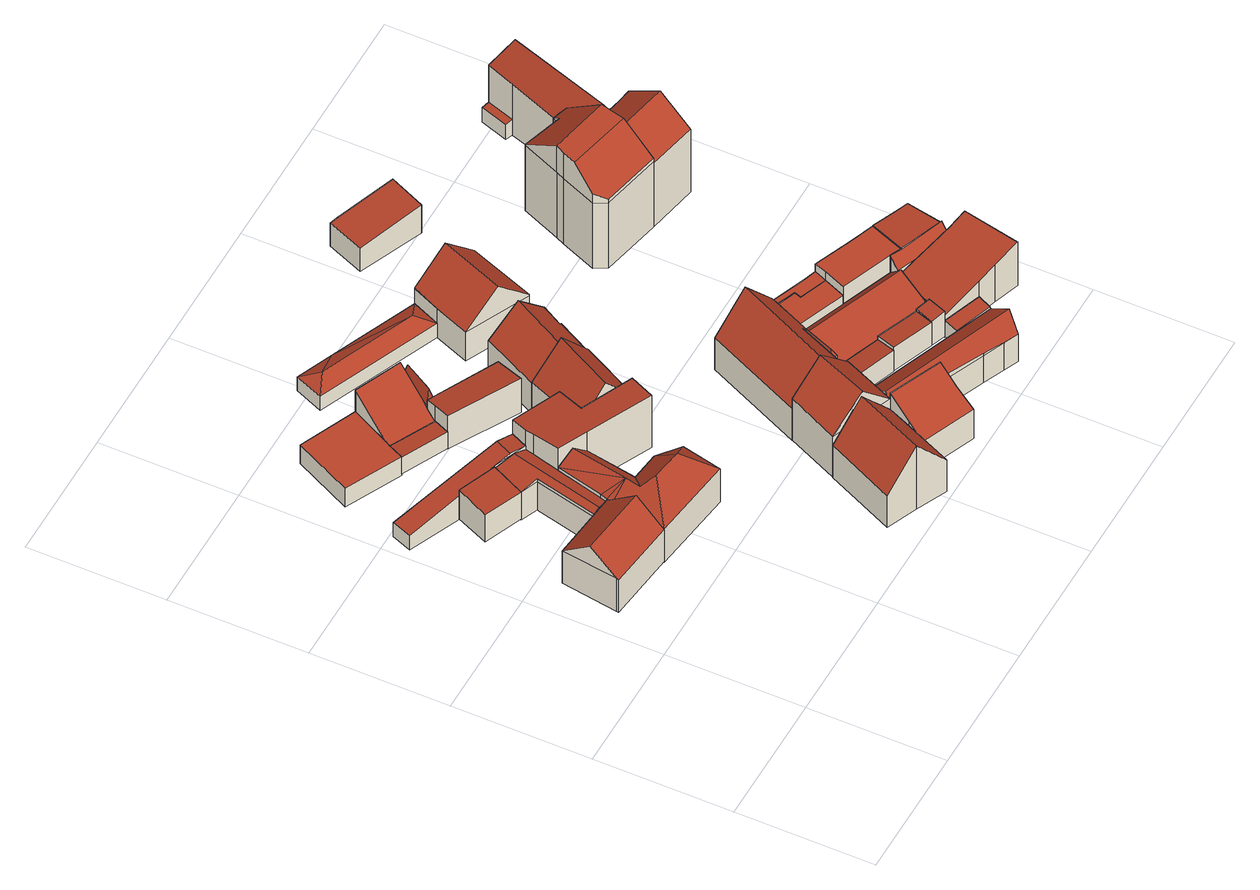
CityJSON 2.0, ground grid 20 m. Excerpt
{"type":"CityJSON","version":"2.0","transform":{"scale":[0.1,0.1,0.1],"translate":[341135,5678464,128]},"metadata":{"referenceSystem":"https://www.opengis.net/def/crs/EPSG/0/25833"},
"CityObjects":{
"building1":{"type":"Building","attributes":{"Dachtyp_tdc":"tdcFreeFormRoof","Gemeindeschluessel":14729160,"Dachneigung":39.44,"QualitaetDacherkennung":73,"Geometrietyp2DReferenz":"3000","function":"31001_9998","roofType":"5000","measuredHeight":9.54},"geometry":[{"type":"MultiSurface","lod":"2","boundaries":[[[0,1,2,3]],[[1,4,5,2]],[[4,6,7,5]],[[6,8,9,7]],[[8,10,11,9]],[[10,12,13,11]],[[12,0,3,13]],[[0,14,15,4,1]],[[12,10,8,6,15,14]],[[6,4,15]],[[0,12,14]],[[3,2,5,7,9,11,13]]],"semantics":{"surfaces":[{"type":"WallSurface"},{"type":"RoofSurface"},{"type":"GroundSurface"}],"values":[0,0,0,0,0,0,0,1,1,0,0,2]}}]},
"building2":{"type":"Building","attributes":{"Dachtyp_tdc":"tdcPolyFlatRoof","Gemeindeschluessel":14729160,"Dachneigung":4.92,"QualitaetDacherkennung":77,"Geometrietyp2DReferenz":"3000","function":"31001_9998","roofType":"2100","measuredHeight":5.39},"geometry":[{"type":"MultiSurface","lod":"2","boundaries":[[[16,17,18,19]],[[17,20,21,18]],[[20,22,23,21]],[[22,16,19,23]],[[22,20,17,16]],[[19,18,21,23]]],"semantics":{"surfaces":[{"type":"WallSurface"},{"type":"RoofSurface"},{"type":"GroundSurface"}],"values":[0,0,0,0,1,2]}}]},
"building3":{"type":"Building","attributes":{"Dachtyp_tdc":"tdcFreeFormRoof","Gemeindeschluessel":14729160,"Dachneigung":12.16,"QualitaetDacherkennung":24,"Geometrietyp2DReferenz":"3000","function":"31001_9998","roofType":"5000","measuredHeight":6.28},"geometry":[{"type":"MultiSurface","lod":"2","boundaries":[[[24,25,26,27]],[[25,28,29,26]],[[28,30,31,29]],[[30,32,33,31]],[[32,34,35,33]],[[34,24,27,35]],[[25,24,36,37]],[[30,28,37,36,34,32]],[[28,25,37]],[[24,34,36]],[[27,26,29,31,33,35]]],"semantics":{"surfaces":[{"type":"WallSurface"},{"type":"RoofSurface"},{"type":"GroundSurface"}],"values":[0,0,0,0,0,0,1,1,0,0,2]}}]},
"building4":{"type":"Building","attributes":{"Dachtyp_tdc":"tdcFreeFormRoof","Gemeindeschluessel":14729160,"Dachneigung":10.59,"QualitaetDacherkennung":23,"Geometrietyp2DReferenz":"3000","function":"31001_9998","roofType":"5000","measuredHeight":5.92},"geometry":[{"type":"MultiSurface","lod":"2","boundaries":[[[38,39,40,41]],[[39,17,42,40]],[[17,43,44,42]],[[43,45,46,44]],[[45,47,48,46]],[[47,49,50,48]],[[49,51,52,50]],[[51,53,54,52]],[[53,38,41,54]],[[55,56,57,58,59,60,61]],[[8,58,57,62,17,63]],[[38,8,63,39]],[[39,63,17]],[[17,62,43]],[[43,62,57,56,45]],[[53,59,58,8,38]],[[49,61,60,51]],[[47,55,61,49]],[[51,60,59,53]],[[45,56,55,47]],[[41,40,42,44,46,48,50,52,54]]],"semantics":{"surfaces":[{"type":"WallSurface"},{"type":"RoofSurface"},{"type":"GroundSurface"}],"values":[0,0,0,0,0,0,0,0,0,1,1,0,0,0,0,0,0,0,0,0,2]}}]},
"building5":{"type":"Building","attributes":{"Dachtyp_tdc":"tdcFreeFormRoof","Gemeindeschluessel":14729160,"Dachneigung":42.56,"QualitaetDacherkennung":53,"Geometrietyp2DReferenz":"3000","function":"31001_9998","roofType":"5000","measuredHeight":10.03},"geometry":[{"type":"MultiSurface","lod":"2","boundaries":[[[64,65,66,67]],[[65,68,69,66]],[[68,70,71,69]],[[70,72,73,71]],[[72,74,75,73]],[[74,76,77,75]],[[76,78,79,77]],[[78,80,81,79]],[[80,82,83,81]],[[82,64,67,83]],[[84,85,86,82,80]],[[87,88,84,80,78]],[[87,78,76]],[[76,88,87]],[[74,88,76]],[[72,88,74]],[[88,72,70]],[[85,84,88,70,68]],[[89,86,85,68,65]],[[89,65,64]],[[86,89,64,82]],[[67,66,69,71,73,75,77,79,81,83]]],"semantics":{"surfaces":[{"type":"WallSurface"},{"type":"RoofSurface"},{"type":"GroundSurface"}],"values":[0,0,0,0,0,0,0,0,0,0,1,1,0,1,1,1,1,1,1,1,1,2]}}]},
"building6":{"type":"Building","attributes":{"Dachtyp_tdc":"tdcPolyFlatRoof","Gemeindeschluessel":14729160,"Dachneigung":5.01,"QualitaetDacherkennung":69,"Geometrietyp2DReferenz":"3000","function":"31001_9998","roofType":"2100","measuredHeight":3.08},"geometry":[{"type":"MultiSurface","lod":"2","boundaries":[[[90,91,92,93]],[[91,94,95,92]],[[94,96,97,95]],[[96,90,93,97]],[[96,94,91,90]],[[93,92,95,97]]],"semantics":{"surfaces":[{"type":"WallSurface"},{"type":"RoofSurface"},{"type":"GroundSurface"}],"values":[0,0,0,0,1,2]}}]},
"building7":{"type":"Building","attributes":{"Gemeindeschluessel":14729160,"Geometrietyp2DReferenz":"3000","function":"31001_9998","roofType":"9999"},"children":["building7-1","building7-2","building7-3"]},
"building7-1":{"type":"BuildingPart","attributes":{"Dachtyp_tdc":"tdcPolyFlatRoof","Dachneigung":32.45,"QualitaetDacherkennung":67,"Geometrietyp2DReferenz":"3000","roofType":"2100","measuredHeight":7.66},"parents":["building7"],"geometry":[{"type":"MultiSurface","lod":"2","boundaries":[[[98,99,100,101,102,103]],[[104,105,106,107]],[[105,108,109,106]],[[105,104,110,99,98,111,108]],[[109,102,101,107,106]],[[103,111,98]],[[102,109,108,111,103]],[[110,100,99]],[[104,107,101,100,110]]],"semantics":{"surfaces":[{"type":"WallSurface"},{"type":"RoofSurface"},{"type":"GroundSurface"},{"type":"ClosureSurface"}],"values":[0,0,0,1,2,0,3,0,3]}}]},
"building7-2":{"type":"BuildingPart","attributes":{"Dachtyp_tdc":"tdcPolyFlatRoof","Dachneigung":0,"QualitaetDacherkennung":65,"Geometrietyp2DReferenz":"3000","roofType":"1000","measuredHeight":3.49},"parents":["building7"],"geometry":[{"type":"MultiSurface","lod":"2","boundaries":[[[112,113,114,115]],[[113,116,117,114]],[[116,103,102,117]],[[118,112,115,109,108]],[[118,111,103,116,113,112]],[[115,114,117,102,109]],[[111,118,108]],[[103,111,108,109,102]]],"semantics":{"surfaces":[{"type":"WallSurface"},{"type":"RoofSurface"},{"type":"GroundSurface"},{"type":"ClosureSurface"}],"values":[0,0,0,0,1,2,0,3]}}]},
"building7-3":{"type":"BuildingPart","attributes":{"Dachtyp_tdc":"tdcFreeFormRoof","Dachneigung":76.02,"QualitaetDacherkennung":23,"Geometrietyp2DReferenz":"3000","roofType":"5000","measuredHeight":7.37},"parents":["building7"],"geometry":[{"type":"MultiSurface","lod":"2","boundaries":[[[119,120,121,122]],[[120,123,104,107,121]],[[100,119,122,101]],[[124,125,100,110,123]],[[124,123,120]],[[125,124,120,119]],[[125,119,100]],[[122,121,107,101]],[[110,104,123]],[[101,107,104,110,100]]],"semantics":{"surfaces":[{"type":"WallSurface"},{"type":"RoofSurface"},{"type":"GroundSurface"},{"type":"ClosureSurface"}],"values":[0,0,0,1,1,1,1,2,0,3]}}]},
"building8":{"type":"Building","attributes":{"Dachtyp_tdc":"tdcPolyFlatRoof","Gemeindeschluessel":14729160,"Dachneigung":6.18,"QualitaetDacherkennung":50,"Geometrietyp2DReferenz":"3000","function":"31001_9998","roofType":"2100","measuredHeight":9.66},"geometry":[{"type":"MultiSurface","lod":"2","boundaries":[[[126,127,128,77]],[[127,129,130,128]],[[129,131,132,130]],[[131,133,134,132]],[[133,135,136,134]],[[135,137,138,136]],[[137,139,140,138]],[[139,141,79,140]],[[141,126,77,79]],[[141,139,137,135,133,131,129,127,126]],[[77,128,130,132,134,136,138,140,79]]],"semantics":{"surfaces":[{"type":"WallSurface"},{"type":"RoofSurface"},{"type":"GroundSurface"}],"values":[0,0,0,0,0,0,0,0,0,1,2]}}]},
"building9":{"type":"Building","attributes":{"Dachtyp_tdc":"tdcGableRoof","Gemeindeschluessel":14729160,"Dachneigung":50.75,"QualitaetDacherkennung":80,"Geometrietyp2DReferenz":"3000","function":"31001_9998","roofType":"3100","measuredHeight":11.78},"geometry":[{"type":"MultiSurface","lod":"2","boundaries":[[[142,143,144,145]],[[143,146,147,144]],[[146,148,149,147]],[[148,150,151,149]],[[150,152,153,151]],[[152,154,155,153]],[[154,156,157,155]],[[156,158,159,157]],[[158,142,145,159]],[[154,152,150,148]],[[148,146,143,142,158,156,154]],[[145,144,147,149,151,153,155,157,159]]],"semantics":{"surfaces":[{"type":"WallSurface"},{"type":"RoofSurface"},{"type":"GroundSurface"}],"values":[0,0,0,0,0,0,0,0,0,1,1,2]}}]},
"building10":{"type":"Building","attributes":{"Dachtyp_tdc":"tdcPolyFlatRoof","Gemeindeschluessel":14729160,"Dachneigung":9.04,"QualitaetDacherkennung":70,"Geometrietyp2DReferenz":"3000","function":"31001_9998","roofType":"2100","measuredHeight":6.28},"geometry":[{"type":"MultiSurface","lod":"2","boundaries":[[[160,161,162,163]],[[161,164,165,162]],[[164,166,167,165]],[[166,168,169,167]],[[168,170,171,169]],[[170,160,163,171]],[[170,168,166,164,161,160]],[[163,162,165,167,169,171]]],"semantics":{"surfaces":[{"type":"WallSurface"},{"type":"RoofSurface"},{"type":"GroundSurface"}],"values":[0,0,0,0,0,0,1,2]}}]},
"building11":{"type":"Building","attributes":{"Dachtyp_tdc":"tdcFreeFormRoof","Gemeindeschluessel":14729160,"Dachneigung":49.96,"QualitaetDacherkennung":62,"Geometrietyp2DReferenz":"3000","function":"31001_9998","roofType":"5000","measuredHeight":11.27},"geometry":[{"type":"MultiSurface","lod":"2","boundaries":[[[172,173,134,136]],[[173,174,175,134]],[[174,176,177,175]],[[176,178,138,177]],[[178,172,136,138]],[[178,176,179,180]],[[180,179,174,173,172]],[[176,174,179]],[[172,178,180]],[[136,134,175,177,138]]],"semantics":{"surfaces":[{"type":"WallSurface"},{"type":"RoofSurface"},{"type":"GroundSurface"}],"values":[0,0,0,0,0,1,1,0,0,2]}}]},
"building12":{"type":"Building","attributes":{"Dachtyp_tdc":"tdcFreeFormRoof","Gemeindeschluessel":14729160,"Dachneigung":45.33,"QualitaetDacherkennung":63,"Geometrietyp2DReferenz":"3000","function":"31001_9998","roofType":"5000","measuredHeight":12.5},"geometry":[{"type":"MultiSurface","lod":"2","boundaries":[[[181,182,183,184]],[[182,185,186,183]],[[185,187,188,186]],[[187,181,184,188]],[[189,190,185,182]],[[187,190,189,181]],[[182,181,189]],[[187,185,190]],[[184,183,186,188]]],"semantics":{"surfaces":[{"type":"WallSurface"},{"type":"RoofSurface"},{"type":"GroundSurface"}],"values":[0,0,0,0,1,1,0,0,2]}}]},
"building13":{"type":"Building","attributes":{"Dachtyp_tdc":"tdcPolyFlatRoof","Gemeindeschluessel":14729160,"Dachneigung":29.36,"QualitaetDacherkennung":74,"Geometrietyp2DReferenz":"3000","function":"31001_9998","roofType":"2100","measuredHeight":8.96},"geometry":[{"type":"MultiSurface","lod":"2","boundaries":[[[191,192,145,193]],[[192,194,159,145]],[[194,195,157,159]],[[195,196,197,157]],[[196,198,199,197]],[[198,191,193,199]],[[198,196,195,194,192,191]],[[193,145,159,157,197,199]]],"semantics":{"surfaces":[{"type":"WallSurface"},{"type":"RoofSurface"},{"type":"GroundSurface"}],"values":[0,0,0,0,0,0,1,2]}}]},
"building14":{"type":"Building","attributes":{"Dachtyp_tdc":"tdcFreeFormRoof","Gemeindeschluessel":14729160,"Dachneigung":28.74,"QualitaetDacherkennung":15,"Geometrietyp2DReferenz":"3000","function":"31001_9998","roofType":"5000","measuredHeight":3.84},"geometry":[{"type":"MultiSurface","lod":"2","boundaries":[[[200,201,202,203]],[[201,204,205,202]],[[204,206,207,205]],[[206,208,209,207]],[[208,200,203,209]],[[208,210,200]],[[208,211,210]],[[211,208,206]],[[211,206,204]],[[210,211,204,201]],[[210,201,200]],[[203,202,205,207,209]]],"semantics":{"surfaces":[{"type":"WallSurface"},{"type":"RoofSurface"},{"type":"GroundSurface"}],"values":[0,0,0,0,0,1,1,1,1,1,1,2]}}]},
"building15":{"type":"Building","attributes":{"Dachtyp_tdc":"tdcGableRoof","Gemeindeschluessel":14729160,"Dachneigung":43.47,"QualitaetDacherkennung":81,"Geometrietyp2DReferenz":"3000","function":"31001_9998","roofType":"3100","measuredHeight":10.04},"geometry":[{"type":"MultiSurface","lod":"2","boundaries":[[[212,213,214,215]],[[213,216,217,214]],[[216,218,219,217]],[[218,220,177,219]],[[220,221,222,177]],[[221,223,175,222]],[[223,224,225,175]],[[224,212,215,225]],[[221,220,218,216,213,212]],[[212,224,223,221]],[[215,214,217,219,177,222,175,225]]],"semantics":{"surfaces":[{"type":"WallSurface"},{"type":"RoofSurface"},{"type":"GroundSurface"}],"values":[0,0,0,0,0,0,0,0,1,1,2]}}]},
"building16":{"type":"Building","attributes":{"Dachtyp_tdc":"tdcFreeFormRoof","Gemeindeschluessel":14729160,"Dachneigung":49.59,"QualitaetDacherkennung":60,"Geometrietyp2DReferenz":"3000","function":"31001_9998","roofType":"5000","measuredHeight":11.72},"geometry":[{"type":"MultiSurface","lod":"2","boundaries":[[[226,227,228,229]],[[227,230,231,228]],[[230,232,233,231]],[[232,234,235,233]],[[234,236,237,235]],[[236,238,239,237]],[[238,240,241,239]],[[240,242,243,241]],[[242,226,229,243]],[[244,245,238,236]],[[226,242,240,245,244,234,232,230,227]],[[236,234,244]],[[240,238,245]],[[229,228,231,233,235,237,239,241,243]]],"semantics":{"surfaces":[{"type":"WallSurface"},{"type":"RoofSurface"},{"type":"GroundSurface"}],"values":[0,0,0,0,0,0,0,0,0,1,1,0,0,2]}}]},
"building17":{"type":"Building","attributes":{"Dachtyp_tdc":"tdcPolyFlatRoof","Gemeindeschluessel":14729160,"Dachneigung":7.95,"QualitaetDacherkennung":64,"Geometrietyp2DReferenz":"3000","function":"31001_9998","roofType":"2100","measuredHeight":3.84},"geometry":[{"type":"MultiSurface","lod":"2","boundaries":[[[246,247,248,249]],[[247,250,188,248]],[[250,251,252,188]],[[251,246,249,252]],[[251,250,247,246]],[[249,248,188,252]]],"semantics":{"surfaces":[{"type":"WallSurface"},{"type":"RoofSurface"},{"type":"GroundSurface"}],"values":[0,0,0,0,1,2]}}]},
"building18":{"type":"Building","attributes":{"Dachtyp_tdc":"tdcFreeFormRoof","Gemeindeschluessel":14729160,"Dachneigung":37.15,"QualitaetDacherkennung":25,"Geometrietyp2DReferenz":"3000","function":"31001_9998","roofType":"5000","measuredHeight":8.38},"geometry":[{"type":"MultiSurface","lod":"2","boundaries":[[[253,254,255,256]],[[254,257,258,255]],[[257,259,260,258]],[[259,261,184,260]],[[261,262,263,184]],[[262,264,265,263]],[[264,253,256,265]],[[266,267,268,269,270,271,253]],[[272,273,267,266]],[[262,273,272,264]],[[264,272,266,253]],[[261,268,267,273,262]],[[254,271,270,257]],[[253,271,254]],[[257,270,269,259]],[[259,269,268,261]],[[256,255,258,260,184,263,265]]],"semantics":{"surfaces":[{"type":"WallSurface"},{"type":"RoofSurface"},{"type":"GroundSurface"}],"values":[0,0,0,0,0,0,0,1,1,0,0,0,0,0,0,0,2]}}]},
"building19":{"type":"Building","attributes":{"Dachtyp_tdc":"tdcGableRoof","Gemeindeschluessel":14729160,"Dachneigung":44.64,"QualitaetDacherkennung":82,"Geometrietyp2DReferenz":"3000","function":"31001_9998","roofType":"3100","measuredHeight":10.42},"geometry":[{"type":"MultiSurface","lod":"2","boundaries":[[[274,275,276,277]],[[275,278,202,276]],[[278,279,203,202]],[[279,280,281,203]],[[280,274,277,281]],[[282,283,284,285]],[[286,275,284,283,287]],[[279,287,283,282,280]],[[278,286,287,279]],[[275,286,278]],[[274,285,284,275]],[[280,282,285,274]],[[277,276,202,203,281]]],"semantics":{"surfaces":[{"type":"WallSurface"},{"type":"RoofSurface"},{"type":"GroundSurface"}],"values":[0,0,0,0,0,1,1,0,0,0,0,0,2]}}]},
"building20":{"type":"Building","attributes":{"Dachtyp_tdc":"tdcPolyFlatRoof","Gemeindeschluessel":14729160,"Dachneigung":5.54,"QualitaetDacherkennung":69,"Geometrietyp2DReferenz":"3000","function":"31001_9998","roofType":"2100","measuredHeight":4.36},"geometry":[{"type":"MultiSurface","lod":"2","boundaries":[[[288,289,290,291]],[[289,292,293,290]],[[292,294,295,293]],[[294,288,291,295]],[[294,292,289,288]],[[291,290,293,295]]],"semantics":{"surfaces":[{"type":"WallSurface"},{"type":"RoofSurface"},{"type":"GroundSurface"}],"values":[0,0,0,0,1,2]}}]},
"building21":{"type":"Building","attributes":{"Gemeindeschluessel":14729160,"Geometrietyp2DReferenz":"3000","function":"31001_9998","roofType":"9999"},"children":["building21-1","building21-2","building21-3"]},
"building21-1":{"type":"BuildingPart","attributes":{"Dachtyp_tdc":"tdcFreeFormRoof","Dachneigung":62.73,"QualitaetDacherkennung":25,"Geometrietyp2DReferenz":"3000","roofType":"5000","measuredHeight":6.65},"parents":["building21"],"geometry":[{"type":"MultiSurface","lod":"2","boundaries":[[[296,297,298,299]],[[300,301,252,302,303]],[[301,296,299,252]],[[304,296,301,305]],[[301,300,305]],[[300,306,297,304,305]],[[296,304,297]],[[299,298,302,252]],[[303,306,300]],[[302,298,297,306,303]]],"semantics":{"surfaces":[{"type":"WallSurface"},{"type":"RoofSurface"},{"type":"GroundSurface"},{"type":"ClosureSurface"}],"values":[0,0,0,1,1,1,0,2,0,3]}}]},
"building21-2":{"type":"BuildingPart","attributes":{"Dachtyp_tdc":"tdcPolyFlatRoof","Dachneigung":0,"QualitaetDacherkennung":66,"Geometrietyp2DReferenz":"3000","roofType":"1000","measuredHeight":5.5},"parents":["building21"],"geometry":[{"type":"MultiSurface","lod":"2","boundaries":[[[307,308,309,310]],[[308,311,312,309]],[[311,313,314,312]],[[313,315,316,317,314]],[[318,307,310,319,320]],[[318,315,313,311,308,307]],[[310,309,312,314,317,319]],[[320,316,315,318]],[[320,319,317,316]]],"semantics":{"surfaces":[{"type":"WallSurface"},{"type":"RoofSurface"},{"type":"GroundSurface"},{"type":"ClosureSurface"}],"values":[0,0,0,0,0,1,2,0,3]}}]},
"building21-3":{"type":"BuildingPart","attributes":{"Dachtyp_tdc":"tdcGableRoof","Dachneigung":23.65,"QualitaetDacherkennung":13,"Geometrietyp2DReferenz":"3000","roofType":"3100","measuredHeight":5.82},"parents":["building21"],"geometry":[{"type":"MultiSurface","lod":"2","boundaries":[[[316,321,322,317]],[[321,323,324,322]],[[323,325,326,324]],[[325,327,328,326]],[[327,329,330,328]],[[329,246,249,330]],[[246,303,302,249]],[[331,298,297]],[[331,320,319,298]],[[331,306,303,246,329,327,325]],[[325,323,321,316,320,331]],[[317,322,324,326,328,330,249,302,298,319]],[[297,306,331]],[[298,302,303,306,297]],[[316,317,319,320]]],"semantics":{"surfaces":[{"type":"WallSurface"},{"type":"RoofSurface"},{"type":"GroundSurface"},{"type":"ClosureSurface"}],"values":[0,0,0,0,0,0,0,0,0,1,1,2,0,3,3]}}]},
"building22":{"type":"Building","attributes":{"Dachtyp_tdc":"tdcPolyFlatRoof","Gemeindeschluessel":14729160,"Dachneigung":2.99,"QualitaetDacherkennung":51,"Geometrietyp2DReferenz":"3000","function":"31001_9998","roofType":"2100","measuredHeight":5.72},"geometry":[{"type":"MultiSurface","lod":"2","boundaries":[[[332,333,243,229]],[[333,334,335,243]],[[334,336,337,335]],[[336,313,338,337]],[[313,311,339,338]],[[311,340,341,339]],[[340,332,229,341]],[[340,311,313,336,334,333,332]],[[229,243,335,337,338,339,341]]],"semantics":{"surfaces":[{"type":"WallSurface"},{"type":"RoofSurface"},{"type":"GroundSurface"}],"values":[0,0,0,0,0,0,0,1,2]}}]},
"building23":{"type":"Building","attributes":{"Dachtyp_tdc":"tdcPolyFlatRoof","Gemeindeschluessel":14729160,"Dachneigung":5.76,"QualitaetDacherkennung":73,"Geometrietyp2DReferenz":"3000","function":"31001_9998","roofType":"2100","measuredHeight":4.67},"geometry":[{"type":"MultiSurface","lod":"2","boundaries":[[[342,343,295,344]],[[343,345,293,295]],[[345,346,347,293]],[[346,342,344,347]],[[346,345,343,342]],[[344,295,293,347]]],"semantics":{"surfaces":[{"type":"WallSurface"},{"type":"RoofSurface"},{"type":"GroundSurface"}],"values":[0,0,0,0,1,2]}}]},
"building24":{"type":"Building","attributes":{"Dachtyp_tdc":"tdcPolyFlatRoof","Gemeindeschluessel":14729160,"Dachneigung":7.84,"QualitaetDacherkennung":32,"Geometrietyp2DReferenz":"3000","function":"31001_9998","roofType":"2100","measuredHeight":3.01},"geometry":[{"type":"MultiSurface","lod":"2","boundaries":[[[348,349,350,351]],[[349,352,353,350]],[[352,354,344,353]],[[354,348,351,344]],[[354,352,349,348]],[[351,350,353,344]]],"semantics":{"surfaces":[{"type":"WallSurface"},{"type":"RoofSurface"},{"type":"GroundSurface"}],"values":[0,0,0,0,1,2]}}]},
"building25":{"type":"Building","attributes":{"Dachtyp_tdc":"tdcPolyFlatRoof","Gemeindeschluessel":14729160,"Dachneigung":4.57,"QualitaetDacherkennung":70,"Geometrietyp2DReferenz":"3000","function":"31001_9998","roofType":"2100","measuredHeight":5.15},"geometry":[{"type":"MultiSurface","lod":"2","boundaries":[[[355,356,357,358]],[[356,359,360,357]],[[359,361,362,360]],[[361,363,364,362]],[[363,355,358,364]],[[363,361,359,356,355]],[[358,357,360,362,364]]],"semantics":{"surfaces":[{"type":"WallSurface"},{"type":"RoofSurface"},{"type":"GroundSurface"}],"values":[0,0,0,0,0,1,2]}}]},
"building26":{"type":"Building","attributes":{"Dachtyp_tdc":"tdcPolyFlatRoof","Gemeindeschluessel":14729160,"Dachneigung":0,"QualitaetDacherkennung":45,"Geometrietyp2DReferenz":"3000","function":"31001_9998","roofType":"1000","measuredHeight":7},"geometry":[{"type":"MultiSurface","lod":"2","boundaries":[[[365,366,314,317]],[[366,367,368,314]],[[367,369,370,368]],[[369,371,372,370]],[[371,373,374,372]],[[373,375,322,374]],[[375,365,317,322]],[[375,373,371,369,367,366,365]],[[317,314,368,370,372,374,322]]],"semantics":{"surfaces":[{"type":"WallSurface"},{"type":"RoofSurface"},{"type":"GroundSurface"}],"values":[0,0,0,0,0,0,0,1,2]}}]},
"building27":{"type":"Building","attributes":{"Dachtyp_tdc":"tdcPolyFlatRoof","Gemeindeschluessel":14729160,"Dachneigung":17.6,"QualitaetDacherkennung":58,"Geometrietyp2DReferenz":"3000","function":"31001_9998","roofType":"2100","measuredHeight":8.07},"geometry":[{"type":"MultiSurface","lod":"2","boundaries":[[[376,377,378,379]],[[377,380,381,378]],[[380,382,328,381]],[[382,383,324,328]],[[383,384,385,324]],[[384,386,387,385]],[[386,388,389,387]],[[388,376,379,389]],[[388,386,384,383,382,380,377,376]],[[379,378,381,328,324,385,387,389]]],"semantics":{"surfaces":[{"type":"WallSurface"},{"type":"RoofSurface"},{"type":"GroundSurface"}],"values":[0,0,0,0,0,0,0,0,1,2]}}]},
"building28":{"type":"Building","attributes":{"Dachtyp_tdc":"tdcPolyFlatRoof","Gemeindeschluessel":14729160,"Dachneigung":57.95,"QualitaetDacherkennung":34,"Geometrietyp2DReferenz":"3000","function":"31001_9998","roofType":"2100","measuredHeight":6.92},"geometry":[{"type":"MultiSurface","lod":"2","boundaries":[[[323,390,391,392]],[[390,393,394,391]],[[393,395,396,394]],[[395,397,398,396]],[[397,323,392,398]],[[397,395,393,390,323]],[[392,391,394,396,398]]],"semantics":{"surfaces":[{"type":"WallSurface"},{"type":"RoofSurface"},{"type":"GroundSurface"}],"values":[0,0,0,0,0,1,2]}}]},
"building29":{"type":"Building","attributes":{"Dachtyp_tdc":"tdcFreeFormRoof","Gemeindeschluessel":14729160,"Dachneigung":40.81,"QualitaetDacherkennung":41,"Geometrietyp2DReferenz":"3000","function":"31001_9998","roofType":"5000","measuredHeight":17},"geometry":[{"type":"MultiSurface","lod":"2","boundaries":[[[399,400,401,402]],[[400,403,404,401]],[[403,405,406,404]],[[405,407,408,406]],[[407,409,410,408]],[[409,411,412,410]],[[411,413,414,412]],[[413,415,416,414]],[[415,417,418,416]],[[417,419,420,418]],[[419,399,402,420]],[[421,422,423,424,425]],[[426,427,428,405,429,430,431]],[[432,426,431,433,422,421]],[[417,423,422,433,419]],[[419,433,431,399]],[[411,432,421,425,413]],[[409,427,426,432,411]],[[399,431,430,400]],[[400,430,429,403]],[[403,429,405]],[[407,428,427,409]],[[405,428,407]],[[413,425,424,415]],[[415,424,423,417]],[[402,401,404,406,408,410,412,414,416,418,420]]],"semantics":{"surfaces":[{"type":"WallSurface"},{"type":"RoofSurface"},{"type":"GroundSurface"}],"values":[0,0,0,0,0,0,0,0,0,0,0,1,1,1,0,0,0,0,0,0,0,0,0,0,0,2]}}]},
"building30":{"type":"Building","attributes":{"Dachtyp_tdc":"tdcPolyFlatRoof","Gemeindeschluessel":14729160,"Dachneigung":2.6,"QualitaetDacherkennung":51,"Geometrietyp2DReferenz":"3000","function":"31001_9998","roofType":"2100","measuredHeight":6.87},"geometry":[{"type":"MultiSurface","lod":"2","boundaries":[[[393,434,435,394]],[[434,436,437,435]],[[436,438,439,437]],[[438,440,396,439]],[[440,393,394,396]],[[440,438,436,434,393]],[[394,435,437,439,396]]],"semantics":{"surfaces":[{"type":"WallSurface"},{"type":"RoofSurface"},{"type":"GroundSurface"}],"values":[0,0,0,0,0,1,2]}}]},
"building31":{"type":"Building","attributes":{"Gemeindeschluessel":14729160,"Geometrietyp2DReferenz":"3000","function":"31001_9998","roofType":"9999"},"children":["building31-1","building31-2"]},
"building31-1":{"type":"BuildingPart","attributes":{"Dachtyp_tdc":"tdcGableRoof","Dachneigung":34.91,"QualitaetDacherkennung":56,"Geometrietyp2DReferenz":"3000","roofType":"3100","measuredHeight":15.25},"parents":["building31"],"geometry":[{"type":"MultiSurface","lod":"2","boundaries":[[[441,442,443,444,445]],[[446,447,448,449,450]],[[447,451,452,448]],[[451,453,454,452]],[[453,455,414,454]],[[455,441,445,414]],[[451,447,446,456,457,458,442,441]],[[441,455,453,451]],[[445,444,459,449,448,452,454,414]],[[446,450,456]],[[458,443,442]],[[450,449,459,457,456]],[[457,459,444,443,458]]],"semantics":{"surfaces":[{"type":"WallSurface"},{"type":"RoofSurface"},{"type":"GroundSurface"},{"type":"ClosureSurface"}],"values":[0,0,0,0,0,0,1,1,2,0,0,3,3]}}]},
"building31-2":{"type":"BuildingPart","attributes":{"Dachtyp_tdc":"tdcFreeFormRoof","Dachneigung":63.34,"QualitaetDacherkennung":10,"Geometrietyp2DReferenz":"3000","roofType":"5000","measuredHeight":14.47},"parents":["building31"],"geometry":[{"type":"MultiSurface","lod":"2","boundaries":[[[443,460,410,444]],[[460,461,462,410]],[[463,456,450,464,465,466,467,468,469,470]],[[469,471,472,470]],[[472,473,474,461,460,443,458,463,470]],[[462,475,476,477,478,479,480,481,482,483,484,449,459,444,410]],[[461,474,475,462]],[[474,473,476,475]],[[473,472,477,476]],[[472,471,478,477]],[[471,469,479,478]],[[469,468,480,479]],[[468,467,481,480]],[[467,466,482,481]],[[466,465,483,482]],[[465,464,484,483]],[[464,450,449,484]],[[457,456,463]],[[459,449,450,456,457]],[[458,457,463]],[[443,444,459,457,458]]],"semantics":{"surfaces":[{"type":"WallSurface"},{"type":"RoofSurface"},{"type":"GroundSurface"},{"type":"ClosureSurface"}],"values":[0,0,1,1,1,2,0,0,0,0,0,0,0,0,0,0,0,0,3,0,3]}}]},
"building32":{"type":"Building","attributes":{"Dachtyp_tdc":"tdcPolyFlatRoof","Gemeindeschluessel":14729160,"Dachneigung":9.64,"QualitaetDacherkennung":56,"Geometrietyp2DReferenz":"3000","function":"31001_9998","roofType":"2100","measuredHeight":2.85},"geometry":[{"type":"MultiSurface","lod":"2","boundaries":[[[485,486,487,488]],[[486,489,490,487]],[[489,491,492,490]],[[491,485,488,492]],[[491,489,486,485]],[[488,487,490,492]]],"semantics":{"surfaces":[{"type":"WallSurface"},{"type":"RoofSurface"},{"type":"GroundSurface"}],"values":[0,0,0,0,1,2]}}]}
},
"vertices":[
[139,270,69],[36,282,69],[36,282,10],[139,270,10],[36,285,71],[36,285,10],[48,368,70],[48,368,10],[123,361,68],[123,361,10],[153,358,68],[153,358,10],[151,349,75],[151,349,10],[146,313,105],[42,325,105],
[140,510,67],[120,462,63],[120,462,13],[140,510,13],[65,485,63],[65,485,13],[85,532,67],[85,532,13],
[198,514,70],[187,490,70],[187,490,12],[198,514,12],[140,510,69],[140,510,12],[85,532,56],[85,532,12],[10,564,38],[10,564,12],[21,593,38],[21,593,12],[175,524,74],[164,500,74],
[123,361,63],[145,452,63],[145,452,11],[123,361,11],[120,462,11],[140,510,63],[140,510,11],[187,490,63],[187,490,11],[184,477,63],[184,477,11],[173,437,63],[173,437,11],[156,368,63],[156,368,11],[153,358,63],[153,358,11],[184,477,64],[187,490,64],[169,497,70],[135,360,70],[153,358,64],[156,368,64],[173,437,64],[140,510,64],[145,452,68],
[276,313,70],[263,254,70],[263,254,8],[276,313,8],[139,270,70],[139,270,8],[151,349,70],[151,349,8],[153,358,70],[153,358,8],[156,368,70],[156,368,8],[173,437,70],[173,437,8],[215,417,70],[215,417,8],[202,343,70],[202,343,8],[245,338,70],[245,338,8],[172,321,93],[185,305,108],[229,299,108],[194,427,91],[176,343,94],[232,298,107],
[198,623,40],[187,600,42],[187,600,11],[198,623,11],[122,632,42],[122,632,11],[133,656,40],[133,656,11],
[165,719,83],[231,689,85],[231,689,55],[231,689,8],[165,719,8],[165,719,43],[205,638,49],[198,623,38],[198,623,8],[205,638,8],[133,656,38],[133,656,8],[210,646,55],[137,663,43],
[122,632,43],[42,671,43],[42,671,8],[122,632,8],[83,755,43],[83,755,8],[133,656,43],
[244,683,55],[216,633,55],[216,633,8],[244,683,8],[205,638,55],[213,640,78],[234,680,82],
[173,437,105],[184,477,101],[184,477,8],[187,490,99],[187,490,8],[198,514,96],[198,514,8],[268,483,96],[268,483,8],[251,444,101],[251,444,8],[326,410,101],[326,410,8],[307,373,105],[307,373,8],[215,417,105],
[427,51,67],[420,34,66],[420,34,7],[427,51,7],[409,8,66],[409,8,7],[365,28,125],[365,28,7],[320,47,65],[320,47,7],[365,147,67],[365,147,7],[409,129,125],[409,129,7],[453,110,67],[453,110,7],[438,76,67],[438,76,7],
[187,600,72],[198,623,68],[198,623,10],[187,600,10],[205,638,65],[205,638,10],[216,633,65],[216,633,10],[304,588,65],[304,588,10],[285,546,73],[285,546,10],
[251,444,72],[268,483,69],[291,534,66],[291,534,8],[369,494,71],[369,494,8],[326,410,71],[332,513,120],[288,428,120],
[453,110,86],[365,147,83],[365,147,8],[453,110,8],[399,221,85],[399,221,8],[487,187,85],[487,187,8],[411,128,132],[443,204,132],
[505,19,61],[427,51,61],[505,19,7],[438,76,76],[453,110,97],[529,78,97],[529,78,7],[516,49,79],[516,49,7],
[371,740,33],[354,699,33],[354,699,7],[371,740,7],[176,774,33],[176,774,7],[193,815,33],[193,815,7],[246,793,33],[246,793,7],[342,728,45],[205,786,45],
[373,595,108],[410,577,69],[410,577,8],[373,595,8],[393,546,69],[393,546,8],[396,546,67],[396,546,8],[369,494,67],[331,514,108],[331,514,8],[291,534,65],[331,616,64],[331,616,8],
[550,320,69],[527,262,64],[527,262,7],[550,320,7],[517,266,78],[517,266,7],[498,216,74],[498,216,7],[487,187,72],[487,187,7],[399,221,65],[399,221,7],[463,363,65],[463,363,7],[534,335,93],[534,335,7],[553,328,69],[553,328,7],[446,203,124],[510,344,124],
[572,188,43],[561,160,47],[561,160,8],[572,188,8],[487,187,47],[498,216,43],[498,216,8],
[647,28,58],[626,37,58],[626,37,8],[647,28,8],[595,50,58],[595,50,8],[529,78,58],[529,78,8],[453,110,58],[470,149,58],[470,149,8],[665,75,58],[665,75,8],[653,44,92],[457,119,92],[453,110,73],[529,78,67],[595,50,62],[626,37,59],[665,75,66],[470,149,67],
[426,606,60],[334,649,60],[334,649,7],[426,606,7],[354,699,60],[371,740,60],[460,701,60],[460,701,7],[460,701,65],[417,720,111],[381,627,111],[426,606,63],[354,699,61],[371,740,62],
[561,160,52],[572,188,49],[572,188,9],[561,160,9],[632,164,49],[632,164,9],[621,137,52],[621,137,9],
[517,266,63],[527,262,63],[527,262,8],[517,266,8],[508,213,63],[498,216,63],[508,213,8],[508,213,42],[522,264,74],[505,220,74],[525,256,63],
[550,320,63],[579,309,63],[579,309,8],[550,320,8],[576,299,63],[576,299,8],[616,284,63],[616,284,8],[603,253,63],[603,253,47],[603,253,8],[534,279,63],[534,279,8],[534,279,47],
[678,224,47],[678,224,8],[674,212,59],[674,212,8],[672,206,66],[672,206,8],[652,156,42],[652,156,8],[632,164,42],[632,164,8],[527,262,66],
[550,320,64],[553,328,64],[604,308,64],[604,308,7],[623,302,64],[623,302,7],[616,284,7],[576,299,7],[579,309,64],[579,309,7],
[642,129,56],[621,137,53],[642,129,9],[632,164,53],[652,156,56],[652,156,9],
[698,109,39],[691,90,36],[691,90,9],[698,109,9],[635,109,36],[635,109,9],[642,129,39],
[411,837,49],[433,890,49],[433,890,6],[411,837,6],[444,886,50],[444,886,6],[528,850,58],[528,850,6],[505,798,58],[505,798,6],
[603,253,78],[616,284,78],[623,302,78],[623,302,8],[680,279,78],[680,279,8],[713,267,78],[713,267,8],[694,217,78],[694,217,8],[678,224,78],
[724,100,76],[698,109,67],[698,109,8],[724,100,8],[642,129,48],[642,129,8],[652,156,49],[674,212,49],[756,180,77],[756,180,8],[782,172,86],[782,172,8],[762,87,89],[762,87,8],
[678,224,79],[678,224,10],[674,212,10],[694,217,79],[694,217,10],[759,193,79],[759,193,10],[756,180,59],[756,180,10],
[575,643,127],[598,699,127],[598,699,6],[575,643,6],[650,677,127],[650,677,6],[655,688,127],[655,688,6],[663,685,127],[663,685,6],[676,680,127],[676,680,6],[660,606,127],[660,606,6],[646,542,127],[646,542,6],[558,561,127],[558,561,6],[548,578,127],[548,578,6],[569,630,127],[569,630,6],[656,589,175],[561,610,175],[548,578,145],[558,561,133],[646,542,133],[664,624,176],[676,680,130],[663,685,129],[650,677,137],[598,699,129],[575,643,176],[660,606,175],[569,630,175],
[713,267,79],[713,267,10],[749,253,77],[749,253,10],[769,246,76],[769,246,10],[759,193,76],
[657,591,159],[667,639,124],[667,639,96],[667,639,6],[657,591,6],[724,629,123],[743,626,123],[743,626,6],[724,629,6],[724,629,77],[732,576,159],[732,576,6],[720,527,123],[720,527,6],[646,542,124],[701,633,124],[691,635,124],[681,637,124],[691,635,6],
[676,680,92],[682,699,94],[682,699,6],[691,635,143],[713,642,105],[716,651,105],[728,647,80],[735,666,80],[722,670,105],[763,797,105],[734,782,151],[723,810,104],[718,811,105],[705,771,101],[683,702,94],[683,702,6],[705,771,6],[718,811,6],[723,810,6],[763,797,6],[722,670,6],[735,666,6],[728,647,6],[716,651,6],[713,642,6],
[705,771,36],[694,775,34],[694,775,7],[705,771,7],[707,815,34],[707,815,7],[718,811,36],[718,811,7]
]}
